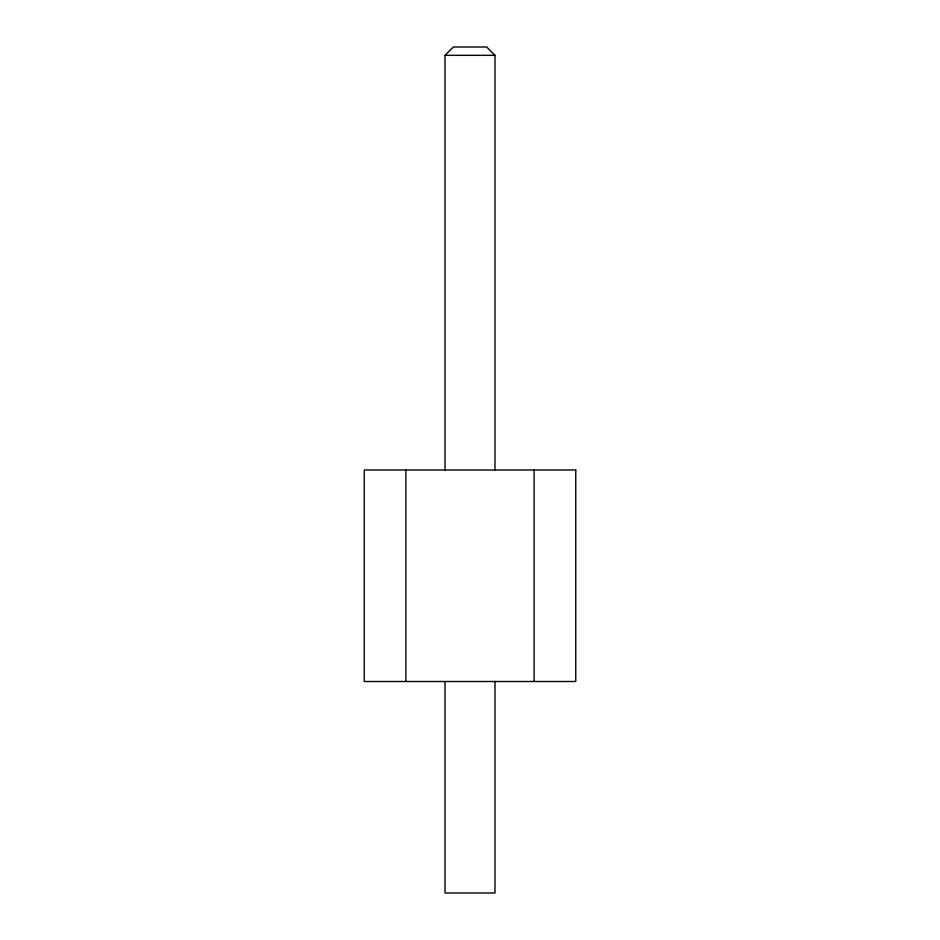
<?xml version="1.0" encoding="UTF-8"?>
<svg xmlns="http://www.w3.org/2000/svg" width="940" height="940" viewBox="0 0 940 940"><rect width="100%" height="100%" fill="white"/><g stroke="black" fill="none" stroke-linecap="round" stroke-linejoin="round"><path stroke-width="1.41" d="M445.02 470L445.02 55.331L453.35 47L486.65 47L494.981 55.331L494.981 470M445.02 55.331L494.981 55.331M534.12 470L534.12 681.5M494.981 681.5L494.981 893L445.02 893L445.02 681.5M405.88 470L405.88 681.5M575.75 470L364.25 470L364.25 681.5L575.75 681.5L575.75 470"/></g></svg>
